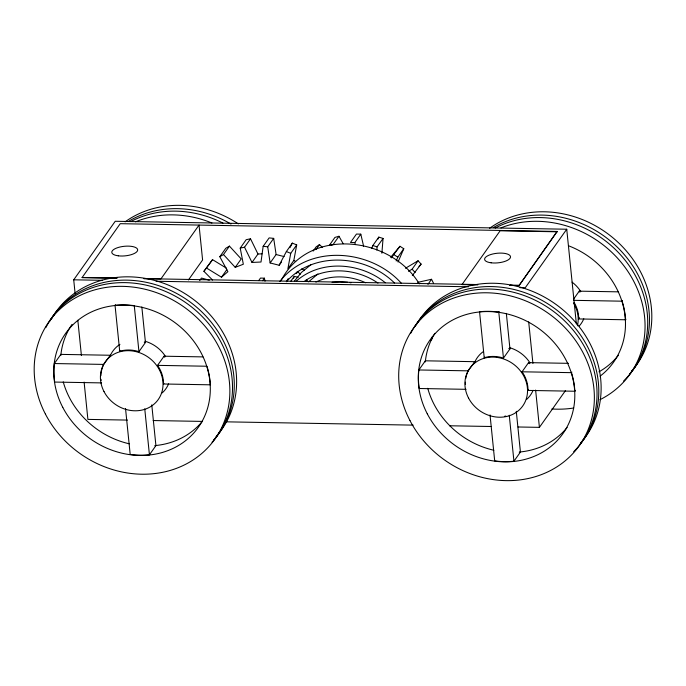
<?xml version="1.0" encoding="UTF-8"?>
<svg xmlns="http://www.w3.org/2000/svg" width="686" height="686" viewBox="0 0 686 686"><rect width="100%" height="100%" fill="white"/><g stroke="black" fill="none" stroke-linecap="round" stroke-linejoin="round"><path stroke-width="1.03" d="M431.065 340.256L431.074 339.407M432.146 338.918L432.274 336.792M376.837 250.03L377.094 246.857L383.062 238.436L378.792 237.116L372.824 245.537L371.718 248.443M381.879 253.245L383.062 238.436M281.552 261.889L279.159 265.259L270.13 262.961L276.106 254.54L273.688 238.376L269.126 237.905L263.158 246.325L261.006 262.018L251.994 262.446L244.55 247.209L250.519 238.788L257.97 254.026L251.994 262.446M296.695 244.919L290.727 253.34L287.871 268.852L293.84 260.431L296.695 244.919L292.339 243.118L286.371 251.539L279.159 265.259M293.651 278.284L294.26 276.347L298.17 277.35M378.055 239.054L378.792 237.116M396.165 260.946L397.811 257.147L403.78 248.726L399.955 246.291L390.651 257.319M398.034 262.026L403.78 248.726M289.938 247.697L292.339 243.118M281.354 280.111C309.112 226.663 390.488 236.258 419.292 283.858M287.022 280.591L287.408 279.939M287.794 279.288L288.197 278.645M294.491 280.986L301.48 272.393L311.161 264.513M75.126 293.659L73.719 279.811L115.231 221.269L566.739 229.227L576.377 324.058M116.26 278.164L82.088 277.564L120.239 223.679L557.152 231.456L519.028 285.599L509.518 285.436M101.579 382.899L54.717 382.068A81.291 71.876 35.3 0 1 54.357 363.546L60.848 354.388L110.249 355.254A32.516 28.752 35.3 0 0 109.751 356.283M141.839 306.951L145.449 342.494L138.949 351.652A32.516 28.752 35.3 0 0 119.716 351.283L115.042 305.313L115.454 304.738M104.161 363.846L110.249 355.254M119.716 351.283L120.119 350.709M188.436 279.957L202.593 259.994L199.043 225.068L160.893 278.953L143.846 278.585M212.566 280.06L203.922 271.313L212.549 259.651L226.577 268.243M203.922 271.313L212.549 259.651M199.669 280.574L201.461 278.053L209.273 280.197M206.58 268.072L221.484 277.204L227.889 271.707L219.812 256.718L225.78 248.298L229.45 246.12L241.198 258.931L235.229 267.351L223.482 254.54L229.45 246.12M235.229 267.351L243.333 264.239L240.22 248.109L246.188 239.688L250.519 238.788M157.548 365.364L206.949 366.238A81.291 71.876 35.3 0 1 210.353 384.812L163.5 383.989A32.516 28.752 35.3 0 0 157.548 365.364L164.048 356.205L202.927 356.892M221.484 277.204L226.852 269.624M163.5 383.989L163.903 383.414M270.13 262.961L267.72 246.797L273.688 238.376M258.708 280.6L260.5 278.07L264.402 278.182L265.036 281.191M262.609 280.711L264.402 278.182M125.529 408.496L130.194 454.466A81.291 71.876 35.3 0 0 149.428 454.792L155.919 445.634L151.778 404.869M297.227 271.965L296.035 273.654L297.578 272.265M290.675 281.397L294.26 276.347M313.168 251.067L316.152 246.857L319.513 244.576L322.411 247.466M315.929 249.627L319.513 244.576M329.563 244.988L334.94 237.416L338.97 236.267L343.171 243.684M338.97 236.267L333.002 244.688L330.986 245.262M354.834 242.578L360.802 234.158L356.454 234.063L350.486 242.484L354.834 242.578L355.297 244.585M391.329 257.859L399.955 246.291M408.496 271.339L412.106 269.186L418.074 260.766L421.11 264.101L412.337 275.558M427.953 284.33L431.537 279.271L433.509 283.207M466.086 389.322L419.223 388.499A81.291 71.876 35.3 0 1 418.863 369.968L425.354 360.81L474.755 361.685A32.516 28.752 35.3 0 0 474.258 362.714M498.782 312.087A81.291 71.876 35.3 0 0 479.548 311.736L484.222 357.715A32.516 28.752 35.3 0 1 503.455 358.075L498.782 312.087L499.194 311.513M519.028 285.599L557.152 231.456M566.739 229.227L525.236 287.777L519.885 287.683M465.743 378.561A32.516 28.752 35.3 0 1 468.255 370.843L469.473 369.128M469.884 368.554L474.755 361.685M484.222 357.715L484.625 357.14M503.455 358.075L509.955 348.917L506.345 313.382M575.262 390.668L574.859 391.243L528.006 390.42A32.516 28.752 35.3 0 0 522.055 371.795L528.554 362.628L568.488 363.34M573.547 299.173L579.233 291.156L618.112 291.842M528.006 390.42L528.409 389.845M625.949 319.196L625.538 319.77L578.684 318.947L579.499 317.798M574.859 391.243A81.291 71.876 35.3 0 0 571.455 372.661L571.858 372.086M625.538 319.77A81.291 71.876 35.3 0 0 622.133 301.188L622.536 300.614M490.036 414.919L494.7 460.898A81.291 71.876 35.3 0 0 513.934 461.224L520.425 452.065L516.284 411.3M518.016 426.984L539.41 427.361L565.436 390.66M279.751 281.552C309.275 243.59 371.023 249.198 401.379 283.309M286.354 281.766C313.939 250.544 366.178 254.909 394.467 282.958M419.009 266.374L421.11 264.101M309.043 281.449L317.918 273.937M296.318 281.097C321.074 259.231 360.579 262.515 385.292 282.726M304.027 281.56C325.687 265.936 356.531 268.26 377.969 283.078M405.452 268.277L418.074 260.766M219.812 256.718L223.482 254.54M315.852 282.049C331.424 274.623 350.16 275.532 365.629 282.761M417.645 282.383L431.537 279.271M240.22 248.109L244.55 247.209M332.075 282.28L339.819 281.689L347.665 282.238M257.97 254.026L261.966 253.829M557.186 231.791L500.137 230.779L461.978 284.596L477.825 284.87M117.22 278.113L82.088 277.564M143.889 278.653L477.302 284.536M510.444 285.119L518.993 285.265M73.719 279.811L102.608 280.317M156.108 281.26L468.529 286.774M573.788 300.331L622.133 301.188M54.357 363.546L103.749 364.412A32.516 28.752 35.3 0 0 100.902 375.696M418.863 369.968L468.255 370.843M522.055 371.795L571.455 372.661M127.485 420.089L87.894 419.395L84.112 382.102M153.167 420.544L202.379 421.41M224.854 421.813L413.161 425.131M449.536 425.774L491.262 426.503M263.158 246.325L267.72 246.797M349.894 282.598L351.009 282.812M276.106 254.54L284.133 256.581M372.824 245.537L377.094 246.857M286.371 251.539L290.727 253.34M301.746 268.801L304.421 270.327M293.84 260.431L295.657 261.495M393.987 254.712L397.811 257.147M297.295 271.382L300.296 274.168M306.308 279.759L308.563 281.852M412.106 269.186L415.133 272.522M360.802 234.158L363.606 246.205M421.015 317.318L421.195 318.681M528.692 321.871L532.919 363.426M535.62 390.06L539.41 427.361M509.261 415.236L513.934 461.224M138.949 351.652L134.276 305.664A81.291 71.876 35.3 0 0 115.042 305.313M144.755 408.805L149.428 454.792M77.835 320.302L81.402 355.459M51.321 319.222A101.622 89.849 35.3 0 1 190.897 297.57A101.622 89.849 35.3 0 1 216.159 436.468M202.593 421.084A81.291 71.876 35.3 0 1 155.388 445.557M129.345 443.816A81.291 71.876 35.3 0 1 63.241 381.879M60.865 355.022A81.291 71.876 35.3 0 1 72.013 324.392M155.919 445.634A81.291 71.876 35.3 0 1 154.744 445.746M60.737 355.52A81.291 71.876 35.3 0 1 60.848 354.388M168.602 383.86A32.516 28.752 35.3 0 1 162.222 392.898M110.094 356.068A32.516 28.752 35.3 0 1 119.93 344.389M145.123 341.259A32.516 28.752 35.3 0 1 165.583 356.583M101.151 380.516A32.516 28.752 35.3 0 1 101.014 379.315M144.257 342.134A32.516 28.752 35.3 0 1 145.449 342.494M164.048 356.205A32.516 28.752 35.3 0 1 164.751 357.252M49.461 321.674A101.622 89.849 35.3 0 1 189.002 301.197A101.622 89.849 35.3 0 1 213.809 439.777M45.799 327.668A101.622 89.849 35.3 0 1 185.392 302.389A101.622 89.849 35.3 0 1 212.051 442.264M135.494 221.835A101.622 89.849 35.3 0 1 211.931 223.001M125.109 221.852A101.622 89.849 35.3 0 1 238.385 223.902M128.754 221.209A101.622 89.849 35.3 0 1 230.968 224.039M130.709 221.604A101.622 89.849 35.3 0 1 222.959 223.104M500.917 227.889A101.622 89.849 35.3 0 1 631.574 277.341A101.622 89.849 35.3 0 1 599.958 399.698M573.71 408.016A101.622 89.849 35.3 0 1 551.836 408.967M489.615 228.275A101.622 89.849 35.3 0 1 621.07 245.254A101.622 89.849 35.3 0 1 631.343 371.426M568.497 245.76A81.291 71.876 35.3 0 1 623.36 306.436A81.291 71.876 35.3 0 1 600.104 376.151M618.395 355.262A81.291 71.876 35.3 0 1 598.981 371.795M573.65 303.152A32.516 28.752 35.3 0 1 577.389 325.833M583.786 318.81A32.516 28.752 35.3 0 1 579.293 325.944M572.073 282.135A32.516 28.752 35.3 0 1 580.768 291.541M574.113 302.44A32.516 28.752 35.3 0 1 578.684 318.947M579.233 291.156A32.516 28.752 35.3 0 1 579.936 292.21M493.26 227.641A101.622 89.849 35.3 0 1 621.113 251.05A101.622 89.849 35.3 0 1 629.628 374.016M495.215 228.035A101.622 89.849 35.3 0 1 623.205 257.885A101.622 89.849 35.3 0 1 623.625 381.004M416.308 324.795A101.622 89.849 35.3 0 1 555.849 304.318A101.622 89.849 35.3 0 1 580.665 442.899M567.099 427.507A81.291 71.876 35.3 0 1 519.894 451.988M493.851 450.248A81.291 71.876 35.3 0 1 427.747 388.31M425.371 361.445A81.291 71.876 35.3 0 1 434.855 333.353M520.425 452.065A81.291 71.876 35.3 0 1 519.251 452.177M425.243 361.951A81.291 71.876 35.3 0 1 425.354 360.81M533.108 390.291A32.516 28.752 35.3 0 1 526.728 399.329M474.601 362.5A32.516 28.752 35.3 0 1 482.995 351.807M509.629 347.682A32.516 28.752 35.3 0 1 530.089 363.014M505.839 416.059A32.516 28.752 35.3 0 1 504.656 416.248M465.434 384.537A32.516 28.752 35.3 0 1 465.408 382.128M508.763 348.557A32.516 28.752 35.3 0 1 509.955 348.917M528.554 362.628A32.516 28.752 35.3 0 1 529.258 363.683M414.961 326.416A101.622 89.849 35.3 0 1 553.525 307.645A101.622 89.849 35.3 0 1 579.576 444.768M410.768 333.207A101.622 89.849 35.3 0 1 552.29 310.509A101.622 89.849 35.3 0 1 573.685 451.74M45.439 414.121A101.622 89.849 35.3 0 0 214.769 439.28A101.622 89.849 35.3 0 0 135.871 287.468A101.622 89.849 35.3 0 0 45.439 414.121M62.76 407.355A81.291 71.876 35.3 0 0 198.22 427.481A81.291 71.876 35.3 0 0 135.099 306.033A81.291 71.876 35.3 0 0 62.76 407.355M104.006 391.56A32.516 28.752 35.3 0 0 158.192 399.612A32.516 28.752 35.3 0 0 132.938 351.035A32.516 28.752 35.3 0 0 104.006 391.56M409.945 420.544A101.622 89.849 35.3 0 0 579.276 445.703A101.622 89.849 35.3 0 0 500.377 293.9A101.622 89.849 35.3 0 0 409.945 420.544M427.267 413.778A81.291 71.876 35.3 0 0 562.726 433.912A81.291 71.876 35.3 0 0 499.605 312.464A81.291 71.876 35.3 0 0 427.267 413.778M468.512 397.991A32.516 28.752 35.3 0 0 522.698 406.043A32.516 28.752 35.3 0 0 497.444 357.457A32.516 28.752 35.3 0 0 468.512 397.991M118.309 255.827A13 4.802 -5.8 0 0 137.68 249.918A13 4.802 -5.8 0 0 118.224 247.475A13 4.802 -5.8 0 0 118.309 255.827M491.15 262.807A13 4.802 -5.8 0 0 510.521 256.898A13 4.802 -5.8 0 0 491.065 254.446A13 4.802 -5.8 0 0 491.15 262.807"/></g></svg>
